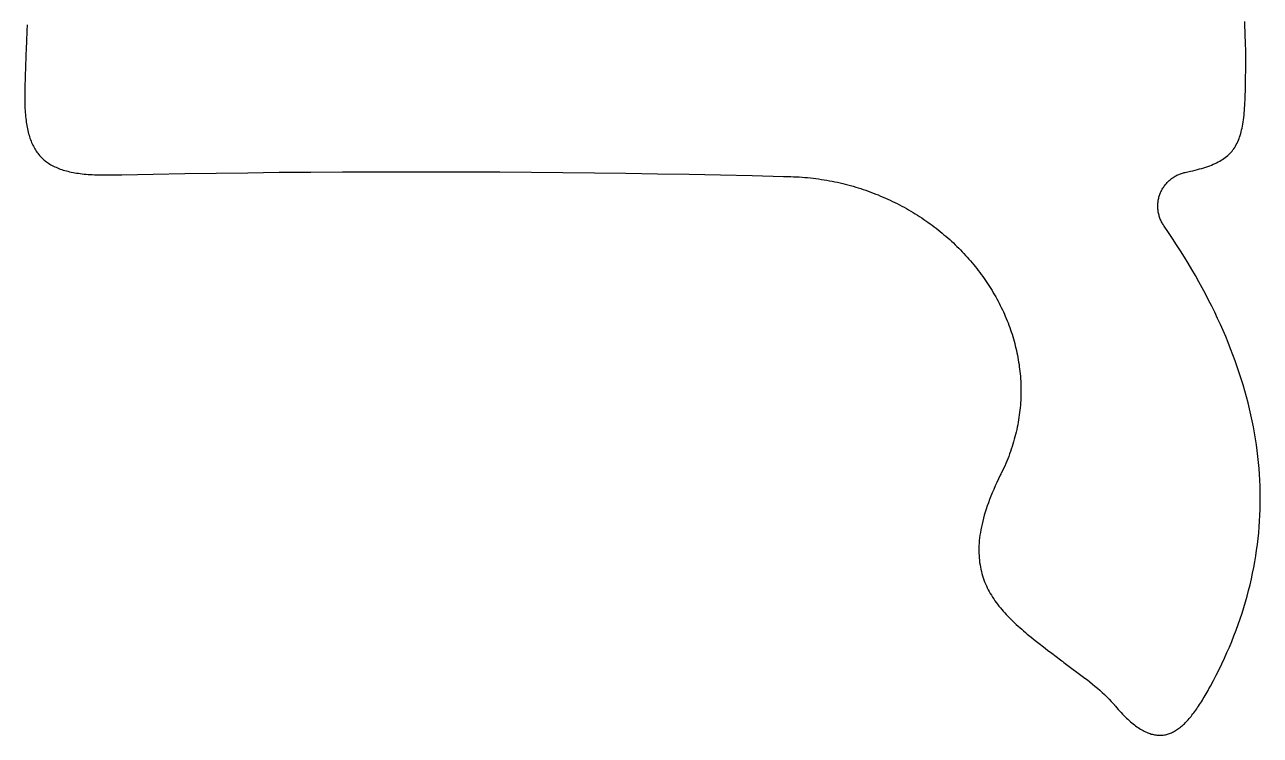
# Model space of a CAD drawing. Extents: x -2412.6 to -2376.5, y -227.2 to -193.2.
# Drawn here: x -2412.596 to -2409.011, y -220.377 to -218.316 of the extents above; entities that cross this region are included whole.
import ezdxf

# ---------------------------------------------------------------- set-up
doc = ezdxf.new("R2010")
doc.units = 0
doc.layers.add('WORK_LAYER', color=254, linetype='CONTINUOUS')

msp = doc.modelspace()

# ---------------------------------------------------------------- linework, layer by layer
at = {"layer": 'WORK_LAYER'}
msp.add_lwpolyline([(-2412.5882, -218.316), (-2412.5886, -218.3218), (-2412.5889, -218.3277), (-2412.5892, -218.3337), (-2412.5895, -218.3398), (-2412.5898, -218.346), (-2412.59, -218.3522), (-2412.5903, -218.3585), (-2412.5906, -218.3649), (-2412.5908, -218.3714), (-2412.5911, -218.378), (-2412.5913, -218.3846), (-2412.5916, -218.3914), (-2412.5918, -218.3982), (-2412.5921, -218.4051), (-2412.5923, -218.4121), (-2412.5926, -218.4192), (-2412.5928, -218.4264), (-2412.593, -218.4336), (-2412.5933, -218.441), (-2412.5935, -218.4484), (-2412.5938, -218.4559), (-2412.594, -218.4636), (-2412.5943, -218.4713), (-2412.5945, -218.4791), (-2412.5948, -218.487), (-2412.5949, -218.491), (-2412.595, -218.493), (-2412.595, -218.494), (-2412.595, -218.4942), (-2412.595, -218.4943), (-2412.595, -218.4946), (-2412.5952, -218.5016), (-2412.5954, -218.5084), (-2412.5955, -218.5152), (-2412.5955, -218.5219), (-2412.5955, -218.5284), (-2412.5955, -218.5349), (-2412.5954, -218.5412), (-2412.5952, -218.5474), (-2412.595, -218.5535), (-2412.5947, -218.5595), (-2412.5943, -218.5654), (-2412.5939, -218.5711), (-2412.5935, -218.5768), (-2412.593, -218.5824), (-2412.5924, -218.5878), (-2412.5917, -218.5932), (-2412.591, -218.5984), (-2412.5902, -218.6036), (-2412.5894, -218.6086), (-2412.5885, -218.6136), (-2412.5875, -218.6184), (-2412.5865, -218.6231), (-2412.5854, -218.6278), (-2412.5842, -218.6323), (-2412.583, -218.6368), (-2412.5816, -218.6411), (-2412.5802, -218.6453), (-2412.5788, -218.6495), (-2412.5772, -218.6536), (-2412.5756, -218.6575), (-2412.5739, -218.6614), (-2412.5722, -218.6652), (-2412.5703, -218.6688), (-2412.5684, -218.6724), (-2412.5664, -218.6759), (-2412.5643, -218.6793), (-2412.5622, -218.6827), (-2412.5599, -218.6859), (-2412.5576, -218.689), (-2412.5552, -218.6921), (-2412.5527, -218.6951), (-2412.5501, -218.698), (-2412.5474, -218.7008), (-2412.5447, -218.7035), (-2412.5419, -218.7061), (-2412.5389, -218.7087), (-2412.5359, -218.7111), (-2412.5328, -218.7135), (-2412.5296, -218.7158), (-2412.5263, -218.7181), (-2412.5229, -218.7202), (-2412.5194, -218.7223), (-2412.5159, -218.7243), (-2412.5122, -218.7262), (-2412.5084, -218.7281), (-2412.5046, -218.7298), (-2412.5006, -218.7315), (-2412.4965, -218.7332), (-2412.4924, -218.7347), (-2412.4881, -218.7362), (-2412.4838, -218.7376), (-2412.4793, -218.7389), (-2412.4747, -218.7402), (-2412.4701, -218.7414), (-2412.4653, -218.7425), (-2412.4604, -218.7436), (-2412.4554, -218.7446), (-2412.4503, -218.7455), (-2412.4451, -218.7463), (-2412.4398, -218.7471), (-2412.4344, -218.7479), (-2412.4288, -218.7485), (-2412.4232, -218.7492), (-2412.4174, -218.7497), (-2412.4115, -218.7502), (-2412.4055, -218.7506), (-2412.3994, -218.751), (-2412.3932, -218.7513), (-2412.3869, -218.7515), (-2412.3804, -218.7517), (-2412.3738, -218.7519), (-2412.3671, -218.7519), (-2412.3603, -218.752), (-2412.3534, -218.7519), (-2412.3463, -218.7519), (-2412.3427, -218.7518), (-2412.3409, -218.7518), (-2412.3405, -218.7518), (-2412.3403, -218.7518), (-2412.3402, -218.7517), (-2412.34, -218.7517), (-2412.3396, -218.7517), (-2412.3368, -218.7517), (-2412.3139, -218.7512), (-2412.2225, -218.7494), (-2412.1311, -218.7479), (-2412.0397, -218.7465), (-2411.9483, -218.7453), (-2411.8569, -218.7443), (-2411.7655, -218.7436), (-2411.674, -218.743), (-2411.5826, -218.7426), (-2411.4912, -218.7424), (-2411.3998, -218.7425), (-2411.3083, -218.7427), (-2411.2169, -218.7431), (-2411.1255, -218.7437), (-2411.0341, -218.7446), (-2410.9427, -218.7456), (-2410.8512, -218.7468), (-2410.7598, -218.7483), (-2410.6684, -218.7499), (-2410.577, -218.7517), (-2410.4856, -218.7538), (-2410.3942, -218.756), (-2410.3828, -218.7563), (-2410.3772, -218.7564), (-2410.3731, -218.7566), (-2410.3649, -218.7569), (-2410.3567, -218.7572), (-2410.3486, -218.7577), (-2410.3405, -218.7583), (-2410.3324, -218.7589), (-2410.3243, -218.7597), (-2410.3163, -218.7605), (-2410.3083, -218.7614), (-2410.3004, -218.7624), (-2410.2924, -218.7635), (-2410.2845, -218.7647), (-2410.2767, -218.7659), (-2410.2688, -218.7672), (-2410.261, -218.7686), (-2410.2532, -218.7701), (-2410.2455, -218.7717), (-2410.2378, -218.7733), (-2410.2301, -218.7751), (-2410.2225, -218.7769), (-2410.2149, -218.7787), (-2410.2073, -218.7807), (-2410.1998, -218.7827), (-2410.1923, -218.7849), (-2410.1849, -218.787), (-2410.1774, -218.7893), (-2410.1701, -218.7916), (-2410.1627, -218.7941), (-2410.1554, -218.7965), (-2410.1482, -218.7991), (-2410.141, -218.8017), (-2410.1338, -218.8044), (-2410.1266, -218.8072), (-2410.1196, -218.81), (-2410.1125, -218.813), (-2410.1055, -218.8159), (-2410.0985, -218.819), (-2410.0916, -218.8221), (-2410.0847, -218.8253), (-2410.0779, -218.8285), (-2410.0711, -218.8319), (-2410.0644, -218.8352), (-2410.0577, -218.8387), (-2410.051, -218.8422), (-2410.0444, -218.8458), (-2410.0379, -218.8494), (-2410.0314, -218.8531), (-2410.0249, -218.8569), (-2410.0185, -218.8607), (-2410.0122, -218.8646), (-2410.0059, -218.8686), (-2409.9996, -218.8726), (-2409.9934, -218.8766), (-2409.9872, -218.8808), (-2409.9811, -218.885), (-2409.9751, -218.8892), (-2409.9691, -218.8935), (-2409.9632, -218.8979), (-2409.9573, -218.9023), (-2409.9514, -218.9067), (-2409.9457, -218.9113), (-2409.9399, -218.9158), (-2409.9343, -218.9205), (-2409.9287, -218.9252), (-2409.9231, -218.9299), (-2409.9176, -218.9347), (-2409.9122, -218.9395), (-2409.9068, -218.9444), (-2409.9015, -218.9493), (-2409.8962, -218.9543), (-2409.891, -218.9594), (-2409.8859, -218.9645), (-2409.8808, -218.9696), (-2409.8758, -218.9748), (-2409.8709, -218.98), (-2409.866, -218.9853), (-2409.8611, -218.9906), (-2409.8564, -218.9959), (-2409.8517, -219.0014), (-2409.847, -219.0068), (-2409.8425, -219.0123), (-2409.838, -219.0178), (-2409.8335, -219.0234), (-2409.8292, -219.029), (-2409.8248, -219.0347), (-2409.8206, -219.0404), (-2409.8164, -219.0461), (-2409.8123, -219.0519), (-2409.8083, -219.0577), (-2409.8043, -219.0636), (-2409.8004, -219.0695), (-2409.7966, -219.0754), (-2409.7929, -219.0814), (-2409.7892, -219.0874), (-2409.7856, -219.0934), (-2409.782, -219.0995), (-2409.7786, -219.1056), (-2409.7752, -219.1117), (-2409.7719, -219.1179), (-2409.7686, -219.1241), (-2409.7655, -219.1303), (-2409.7624, -219.1366), (-2409.7594, -219.1429), (-2409.7564, -219.1492), (-2409.7536, -219.1556), (-2409.7508, -219.162), (-2409.7481, -219.1684), (-2409.7454, -219.1748), (-2409.7429, -219.1813), (-2409.7404, -219.1878), (-2409.738, -219.1943), (-2409.7357, -219.2008), (-2409.7335, -219.2074), (-2409.7313, -219.214), (-2409.7293, -219.2206), (-2409.7273, -219.2272), (-2409.7254, -219.2339), (-2409.7236, -219.2406), (-2409.7218, -219.2473), (-2409.7202, -219.254), (-2409.7186, -219.2607), (-2409.7171, -219.2675), (-2409.7157, -219.2743), (-2409.7144, -219.2811), (-2409.7132, -219.2879), (-2409.7121, -219.2947), (-2409.711, -219.3016), (-2409.7101, -219.3084), (-2409.7092, -219.3153), (-2409.7084, -219.3222), (-2409.7077, -219.3291), (-2409.7071, -219.336), (-2409.7066, -219.343), (-2409.7062, -219.3499), (-2409.7058, -219.3569), (-2409.7056, -219.3638), (-2409.7055, -219.3708), (-2409.7054, -219.3778), (-2409.7054, -219.3848), (-2409.7056, -219.3918), (-2409.7058, -219.3988), (-2409.7061, -219.4058), (-2409.7066, -219.4129), (-2409.7071, -219.4199), (-2409.7077, -219.427), (-2409.7084, -219.434), (-2409.7092, -219.4411), (-2409.7101, -219.4481), (-2409.7111, -219.4552), (-2409.7122, -219.4622), (-2409.7134, -219.4693), (-2409.7147, -219.4764), (-2409.7161, -219.4834), (-2409.7176, -219.4905), (-2409.7192, -219.4976), (-2409.7209, -219.5047), (-2409.7228, -219.5117), (-2409.7247, -219.5188), (-2409.7267, -219.5259), (-2409.7288, -219.5329), (-2409.731, -219.54), (-2409.7334, -219.547), (-2409.7358, -219.5541), (-2409.7383, -219.5611), (-2409.741, -219.5682), (-2409.7437, -219.5752), (-2409.7466, -219.5822), (-2409.7496, -219.5892), (-2409.7526, -219.5963), (-2409.7558, -219.6033), (-2409.7591, -219.6102), (-2409.7625, -219.6172), (-2409.7634, -219.619), (-2409.7641, -219.6203), (-2409.7654, -219.623), (-2409.7705, -219.6335), (-2409.7754, -219.6439), (-2409.7801, -219.6541), (-2409.7845, -219.6642), (-2409.7887, -219.674), (-2409.7927, -219.6838), (-2409.7964, -219.6933), (-2409.7999, -219.7028), (-2409.8032, -219.712), (-2409.8063, -219.7211), (-2409.8091, -219.7301), (-2409.8117, -219.7389), (-2409.8142, -219.7476), (-2409.8164, -219.7562), (-2409.8184, -219.7646), (-2409.8202, -219.7729), (-2409.8218, -219.7811), (-2409.8232, -219.7891), (-2409.8244, -219.797), (-2409.8254, -219.8047), (-2409.8262, -219.8124), (-2409.8268, -219.8199), (-2409.8272, -219.8274), (-2409.8275, -219.8347), (-2409.8276, -219.8419), (-2409.8274, -219.8489), (-2409.8271, -219.8559), (-2409.8267, -219.8628), (-2409.826, -219.8695), (-2409.8252, -219.8762), (-2409.8242, -219.8828), (-2409.8231, -219.8893), (-2409.8218, -219.8956), (-2409.8203, -219.9019), (-2409.8187, -219.9081), (-2409.8169, -219.9143), (-2409.815, -219.9203), (-2409.8129, -219.9262), (-2409.8107, -219.9321), (-2409.8083, -219.9379), (-2409.8058, -219.9436), (-2409.8031, -219.9493), (-2409.8003, -219.9549), (-2409.7973, -219.9604), (-2409.7943, -219.9659), (-2409.7911, -219.9712), (-2409.7877, -219.9766), (-2409.7843, -219.9819), (-2409.7807, -219.9871), (-2409.777, -219.9922), (-2409.7732, -219.9974), (-2409.7692, -220.0024), (-2409.7652, -220.0075), (-2409.761, -220.0124), (-2409.7568, -220.0174), (-2409.7524, -220.0223), (-2409.7479, -220.0272), (-2409.7433, -220.032), (-2409.7386, -220.0368), (-2409.7339, -220.0416), (-2409.729, -220.0463), (-2409.724, -220.051), (-2409.719, -220.0557), (-2409.7139, -220.0604), (-2409.7086, -220.0651), (-2409.7033, -220.0698), (-2409.698, -220.0744), (-2409.6925, -220.079), (-2409.687, -220.0837), (-2409.6757, -220.0929), (-2409.6642, -220.1021), (-2409.6524, -220.1114), (-2409.6404, -220.1207), (-2409.6281, -220.1301), (-2409.6157, -220.1395), (-2409.6031, -220.149), (-2409.5904, -220.1587), (-2409.5872, -220.1611), (-2409.587, -220.1612), (-2409.587, -220.1613), (-2409.5869, -220.1614), (-2409.5866, -220.1615), (-2409.5862, -220.1619), (-2409.5843, -220.1633), (-2409.5806, -220.1661), (-2409.5655, -220.1773), (-2409.5353, -220.1998), (-2409.5202, -220.2112), (-2409.5128, -220.2169), (-2409.5054, -220.2227), (-2409.4981, -220.2286), (-2409.4908, -220.2346), (-2409.4837, -220.2406), (-2409.4766, -220.2467), (-2409.4697, -220.253), (-2409.463, -220.2593), (-2409.4563, -220.2657), (-2409.4498, -220.2723), (-2409.4435, -220.279), (-2409.4374, -220.2859), (-2409.4344, -220.2894), (-2409.434, -220.2898), (-2409.4338, -220.29), (-2409.4338, -220.2901), (-2409.4337, -220.2902), (-2409.4334, -220.2905), (-2409.4313, -220.293), (-2409.4272, -220.2978), (-2409.4231, -220.3025), (-2409.419, -220.307), (-2409.4149, -220.3114), (-2409.4109, -220.3156), (-2409.4069, -220.3196), (-2409.403, -220.3236), (-2409.3991, -220.3274), (-2409.3952, -220.331), (-2409.3914, -220.3345), (-2409.3876, -220.3378), (-2409.3838, -220.341), (-2409.38, -220.3441), (-2409.3763, -220.347), (-2409.3727, -220.3498), (-2409.369, -220.3524), (-2409.3654, -220.3549), (-2409.3618, -220.3573), (-2409.3583, -220.3595), (-2409.3547, -220.3616), (-2409.3512, -220.3636), (-2409.3478, -220.3654), (-2409.3443, -220.3671), (-2409.3409, -220.3686), (-2409.3375, -220.3701), (-2409.3341, -220.3714), (-2409.3308, -220.3725), (-2409.3275, -220.3736), (-2409.3242, -220.3745), (-2409.3209, -220.3752), (-2409.3177, -220.3759), (-2409.3145, -220.3764), (-2409.3113, -220.3768), (-2409.3081, -220.3771), (-2409.3049, -220.3773), (-2409.3018, -220.3773), (-2409.2987, -220.3772), (-2409.2956, -220.377), (-2409.2925, -220.3767), (-2409.2894, -220.3762), (-2409.2864, -220.3757), (-2409.2834, -220.375), (-2409.2804, -220.3742), (-2409.2774, -220.3733), (-2409.2744, -220.3722), (-2409.2714, -220.3711), (-2409.2685, -220.3699), (-2409.2656, -220.3685), (-2409.2627, -220.367), (-2409.2598, -220.3654), (-2409.2569, -220.3637), (-2409.254, -220.3619), (-2409.2511, -220.36), (-2409.2483, -220.358), (-2409.2454, -220.3559), (-2409.2426, -220.3537), (-2409.2398, -220.3513), (-2409.237, -220.3489), (-2409.2342, -220.3463), (-2409.2314, -220.3437), (-2409.2286, -220.341), (-2409.2258, -220.3381), (-2409.223, -220.3352), (-2409.2202, -220.3322), (-2409.2175, -220.329), (-2409.2147, -220.3258), (-2409.212, -220.3225), (-2409.2092, -220.3191), (-2409.2065, -220.3155), (-2409.2037, -220.3119), (-2409.201, -220.3082), (-2409.1982, -220.3044), (-2409.1955, -220.3006), (-2409.1928, -220.2966), (-2409.19, -220.2925), (-2409.1873, -220.2884), (-2409.1846, -220.2842), (-2409.1818, -220.2799), (-2409.1791, -220.2755), (-2409.1764, -220.271), (-2409.1736, -220.2664), (-2409.1709, -220.2618), (-2409.1681, -220.257), (-2409.1654, -220.2522), (-2409.1626, -220.2473), (-2409.1619, -220.2461), (-2409.1617, -220.2458), (-2409.1612, -220.2448), (-2409.1601, -220.2428), (-2409.1557, -220.2347), (-2409.147, -220.2186), (-2409.1386, -220.2025), (-2409.1305, -220.1863), (-2409.1227, -220.1701), (-2409.1151, -220.1539), (-2409.1078, -220.1376), (-2409.1007, -220.1214), (-2409.0939, -220.105), (-2409.0874, -220.0887), (-2409.0811, -220.0723), (-2409.0752, -220.0559), (-2409.0694, -220.0395), (-2409.064, -220.0231), (-2409.0588, -220.0066), (-2409.0539, -219.9901), (-2409.0492, -219.9735), (-2409.0448, -219.957), (-2409.0407, -219.9404), (-2409.0368, -219.9237), (-2409.0332, -219.9071), (-2409.0299, -219.8904), (-2409.0269, -219.8737), (-2409.0241, -219.857), (-2409.0216, -219.8402), (-2409.0193, -219.8234), (-2409.0174, -219.8066), (-2409.0157, -219.7898), (-2409.0142, -219.773), (-2409.0131, -219.7561), (-2409.0122, -219.7392), (-2409.0115, -219.7222), (-2409.0112, -219.7053), (-2409.0111, -219.6883), (-2409.0113, -219.6713), (-2409.0117, -219.6542), (-2409.0124, -219.6372), (-2409.0134, -219.6201), (-2409.0147, -219.603), (-2409.0162, -219.5859), (-2409.018, -219.5687), (-2409.0201, -219.5515), (-2409.0225, -219.5343), (-2409.0251, -219.5171), (-2409.028, -219.4998), (-2409.0312, -219.4826), (-2409.0346, -219.4653), (-2409.0383, -219.448), (-2409.0423, -219.4306), (-2409.0466, -219.4133), (-2409.0511, -219.3959), (-2409.0559, -219.3785), (-2409.061, -219.361), (-2409.0664, -219.3436), (-2409.072, -219.3261), (-2409.0779, -219.3086), (-2409.0841, -219.2911), (-2409.0905, -219.2736), (-2409.0973, -219.256), (-2409.1043, -219.2384), (-2409.1115, -219.2208), (-2409.1191, -219.2032), (-2409.1269, -219.1856), (-2409.135, -219.1679), (-2409.1434, -219.1502), (-2409.1521, -219.1325), (-2409.161, -219.1148), (-2409.1702, -219.097), (-2409.1797, -219.0793), (-2409.1894, -219.0615), (-2409.1995, -219.0437), (-2409.2098, -219.0259), (-2409.2204, -219.008), (-2409.2313, -218.9902), (-2409.2424, -218.9723), (-2409.2539, -218.9544), (-2409.2656, -218.9365), (-2409.2775, -218.9186), (-2409.2898, -218.9006), (-2409.2906, -218.8995), (-2409.2907, -218.8994), (-2409.2907, -218.8993), (-2409.2908, -218.8991), (-2409.291, -218.8989), (-2409.2918, -218.8977), (-2409.2933, -218.8953), (-2409.2948, -218.8929), (-2409.2962, -218.8904), (-2409.2975, -218.8879), (-2409.2988, -218.8853), (-2409.3, -218.8827), (-2409.3011, -218.88), (-2409.3022, -218.8772), (-2409.3032, -218.8745), (-2409.3041, -218.8717), (-2409.3049, -218.8688), (-2409.3056, -218.866), (-2409.3063, -218.8631), (-2409.3069, -218.8602), (-2409.3073, -218.8573), (-2409.3077, -218.8543), (-2409.308, -218.8514), (-2409.3083, -218.8484), (-2409.3084, -218.8454), (-2409.3084, -218.8425), (-2409.3084, -218.8395), (-2409.3083, -218.8366), (-2409.308, -218.8336), (-2409.3077, -218.8307), (-2409.3074, -218.8278), (-2409.3069, -218.8249), (-2409.3063, -218.8221), (-2409.3057, -218.8193), (-2409.305, -218.8165), (-2409.3042, -218.8137), (-2409.3034, -218.811), (-2409.3024, -218.8083), (-2409.3014, -218.8057), (-2409.3004, -218.8031), (-2409.2992, -218.8005), (-2409.298, -218.798), (-2409.2967, -218.7954), (-2409.2953, -218.7929), (-2409.2938, -218.7904), (-2409.2923, -218.788), (-2409.2907, -218.7856), (-2409.289, -218.7832), (-2409.2872, -218.7809), (-2409.2854, -218.7786), (-2409.2834, -218.7763), (-2409.2814, -218.7741), (-2409.2794, -218.772), (-2409.2773, -218.7699), (-2409.2751, -218.7679), (-2409.2728, -218.766), (-2409.2705, -218.7641), (-2409.2682, -218.7623), (-2409.2658, -218.7605), (-2409.2633, -218.7589), (-2409.2608, -218.7573), (-2409.2583, -218.7558), (-2409.2557, -218.7544), (-2409.2531, -218.753), (-2409.2505, -218.7517), (-2409.2478, -218.7506), (-2409.2451, -218.7494), (-2409.2424, -218.7484), (-2409.2397, -218.7475), (-2409.237, -218.7466), (-2409.2343, -218.7459), (-2409.2315, -218.7452), (-2409.2288, -218.7446), (-2409.2213, -218.743), (-2409.214, -218.7414), (-2409.207, -218.7397), (-2409.2001, -218.7381), (-2409.1935, -218.7363), (-2409.187, -218.7346), (-2409.1808, -218.7328), (-2409.1747, -218.731), (-2409.1689, -218.7291), (-2409.1632, -218.7272), (-2409.1578, -218.7252), (-2409.1525, -218.7232), (-2409.1474, -218.721), (-2409.1424, -218.7189), (-2409.1377, -218.7166), (-2409.1331, -218.7143), (-2409.1287, -218.7119), (-2409.1245, -218.7094), (-2409.1204, -218.7068), (-2409.1164, -218.7042), (-2409.1127, -218.7014), (-2409.1091, -218.6986), (-2409.1056, -218.6957), (-2409.1023, -218.6926), (-2409.0991, -218.6895), (-2409.096, -218.6862), (-2409.0931, -218.6828), (-2409.0904, -218.6793), (-2409.0877, -218.6757), (-2409.0852, -218.6719), (-2409.0829, -218.6681), (-2409.0806, -218.664), (-2409.0784, -218.6599), (-2409.0764, -218.6556), (-2409.0745, -218.6512), (-2409.0727, -218.6466), (-2409.071, -218.6419), (-2409.0694, -218.637), (-2409.0679, -218.632), (-2409.0665, -218.6267), (-2409.0652, -218.6214), (-2409.0639, -218.6158), (-2409.0628, -218.6101), (-2409.0618, -218.6042), (-2409.0608, -218.5982), (-2409.0599, -218.5919), (-2409.0591, -218.5855), (-2409.0583, -218.5788), (-2409.0576, -218.572), (-2409.057, -218.565), (-2409.0564, -218.5577), (-2409.0559, -218.5503), (-2409.0555, -218.5427), (-2409.0551, -218.5348), (-2409.0548, -218.5267), (-2409.0545, -218.5184), (-2409.0542, -218.5099), (-2409.054, -218.5012), (-2409.0538, -218.4922), (-2409.0537, -218.483), (-2409.0536, -218.4735), (-2409.0535, -218.4638), (-2409.0534, -218.4539), (-2409.0533, -218.4437), (-2409.0533, -218.4332), (-2409.0533, -218.4225), (-2409.0533, -218.4116), (-2409.0533, -218.4003), (-2409.0533, -218.3888), (-2409.0533, -218.3859), (-2409.0533, -218.3844), (-2409.0533, -218.3843), (-2409.0533, -218.3843), (-2409.0533, -218.3843), (-2409.0533, -218.3842), (-2409.0533, -218.3841), (-2409.0534, -218.3832), (-2409.0536, -218.3796), (-2409.0544, -218.3651), (-2409.055, -218.3506), (-2409.0554, -218.336), (-2409.0556, -218.3215), (-2409.0556, -218.3069)], dxfattribs=at)

doc.saveas('drawing.dxf')
